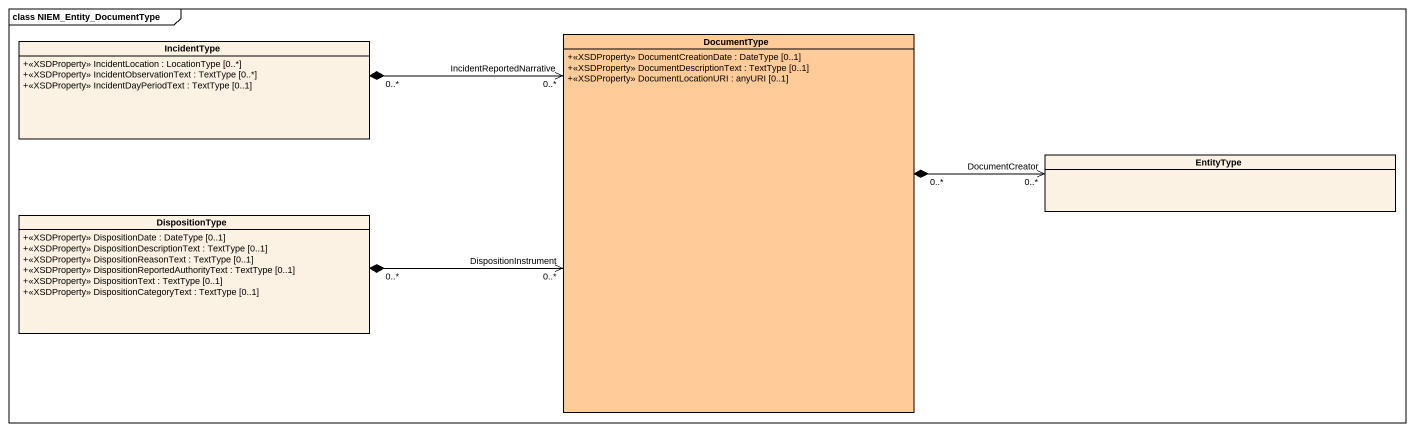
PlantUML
@startuml
mainframe class NIEM_Entity_DocumentType
hide circle
hide empty members
skinparam classAttributeIconSize 0
class IncidentType {
  +<<XSDProperty>> IncidentLocation : LocationType [0..*]
  +<<XSDProperty>> IncidentObservationText : TextType [0..*]
  +<<XSDProperty>> IncidentDayPeriodText : TextType [0..1]
}
class DocumentType #FFCC99 {
  +<<XSDProperty>> DocumentCreationDate : DateType [0..1]
  +<<XSDProperty>> DocumentDescriptionText : TextType [0..1]
  +<<XSDProperty>> DocumentLocationURI : anyURI [0..1]
}
class EntityType
class DispositionType {
  +<<XSDProperty>> DispositionDate : DateType [0..1]
  +<<XSDProperty>> DispositionDescriptionText : TextType [0..1]
  +<<XSDProperty>> DispositionReasonText : TextType [0..1]
  +<<XSDProperty>> DispositionReportedAuthorityText : TextType [0..1]
  +<<XSDProperty>> DispositionText : TextType [0..1]
  +<<XSDProperty>> DispositionCategoryText : TextType [0..1]
}
IncidentType "0..*" *-right-> "IncidentReportedNarrative\n0..*" DocumentType
DocumentType "0..*" *-right-> "DocumentCreator\n0..*" EntityType
DispositionType "0..*" *-right-> "DispositionInstrument\n0..*" DocumentType
@enduml
